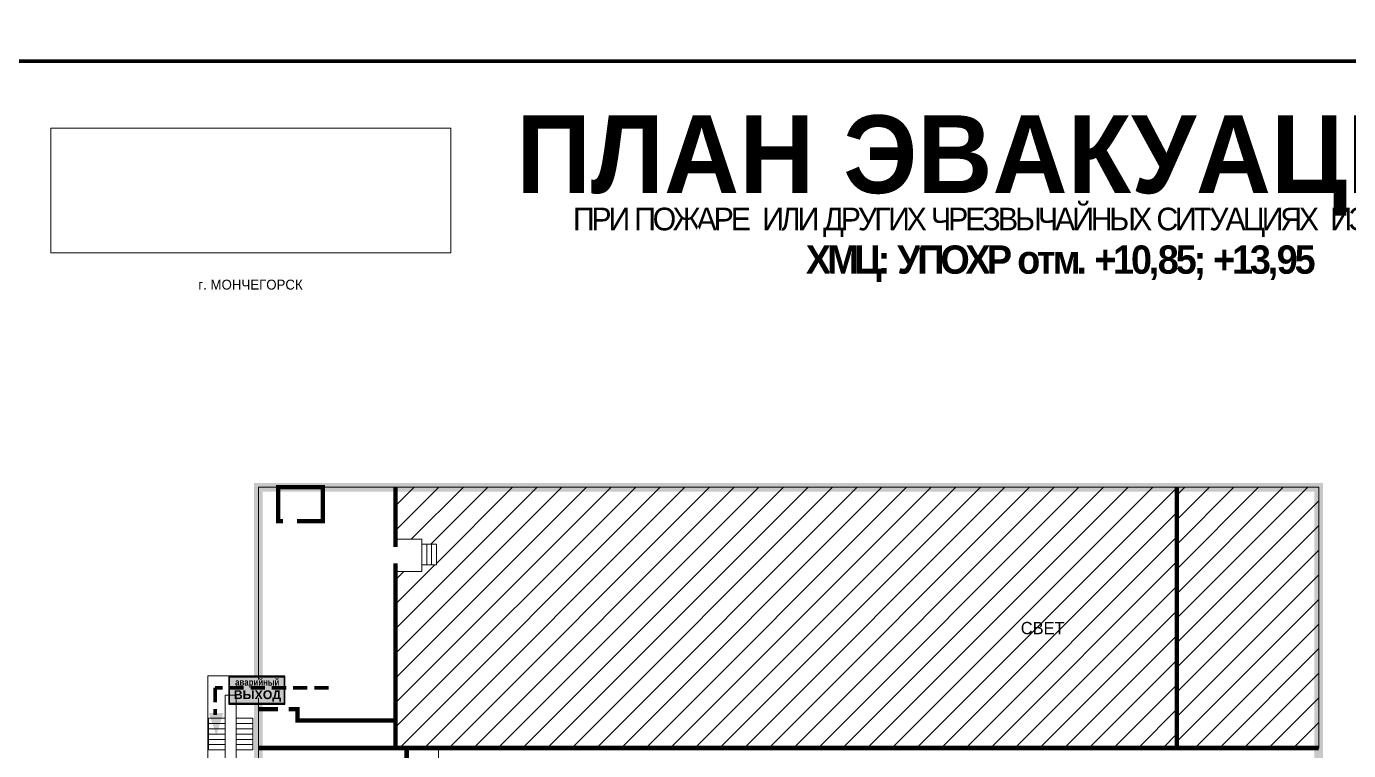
# Model space of a CAD drawing. Header units: millimetres. Extents: x 13114 to 67229, y 22859 to 38520.
# Drawn here: x 24053.7 to 24427.5, y 30700.6 to 30905.4 of the extents above; entities that cross this region are included whole.
import ezdxf

# ---------------------------------------------------------------- set-up
doc = ezdxf.new("R2010")
doc.units = ezdxf.units.MM
doc.linetypes.add('{ Wide Dash }', pattern=[12, 4, -2, 4, -2])
doc.layers.add('План_Штампы', color=7, linetype='Continuous')
doc.styles.add('обычный', font='arial.ttf')
picture_1 = doc.add_image_def('image1.jpg', size_in_pixel=(337, 105))

# ---------------------------------------------------------------- blocks, each defined once
blk = doc.blocks.new('A$C41C009D9')
at = {"true_color": 0xffffff}
blk.add_hatch(color=7, dxfattribs=at).paths.add_polyline_path([(0, 8), (-16, 8), (-16, 0), (0, 0)])
h = blk.add_hatch(color=126)
h.dxf.hatch_style = 1
h.paths.add_polyline_path([(-15.8, 7.8), (-15.8, 0.2), (-0.2, 0.2), (-0.2, 7.8)])
at = {"color": 126}
for points in [[(-16, 0), (0, 0), (0, 8), (-16, 8)], [(-16, 0), (0, 0), (0, 8), (-16, 8)], [(-15.8, 7.8), (-0.2, 7.8), (-0.2, 0.2), (-15.8, 0.2)]]:
    blk.add_lwpolyline(points, close=True, dxfattribs=at)
at = {"color": 7, "true_color": 0xffffff, "insert": (-15.8, 7.3), "char_height": 2.5, "width": 15.5999, "attachment_point": 1, "style": 'обычный'}
blk.add_mtext('\\pi1.6133;{\\fArial|b1|i0|c204|p34;\\H0.8x;\\W0.8;аварийный\\H1.25x;\\W1;\\P\\pi1.2327;ВЫХОД}', dxfattribs=at)

msp = doc.modelspace()

# ---------------------------------------------------------------- hatches: boundary and pattern name
at = {"lineweight": 0}
h = msp.add_hatch(dxfattribs=at)
h.set_pattern_fill('ANSI31', color=256, scale=1.55, angle=180)
h.set_pattern_definition([(225, (57088.703, 44679.652), (3.47984925, -3.47984925), [])])
h.paths.add_polyline_path([(24158.02, 30775.09), (24158.2, 30760.37), (24165.49, 30760.37), (24165.49, 30758.95), (24169.57, 30758.95), (24169.57, 30753.11), (24165.49, 30753.11), (24165.49, 30751.28), (24158.28, 30751.28), (24158.02, 30701.36), (24378.89, 30701.36), (24378.89, 30775.09)])
h = msp.add_hatch(dxfattribs=at)
h.set_pattern_fill('ANSI31', color=256, scale=1.55)
h.set_pattern_definition([(45, (-19088.4295, 15728.9234), (-3.47984925, 3.47984925), [])])
h.paths.add_polyline_path([(24419.03, 30775.09), (24378.89, 30775.09), (24378.89, 30701.36), (24419.03, 30701.36)])
h.paths.add_polyline_path([(24389.42, 30731.45), (24403.88, 30731.45), (24403.88, 30739.53), (24389.42, 30739.53)], flags=24)

# ---------------------------------------------------------------- linework, layer by layer
at = {"color": 1, "lineweight": 100}
for points in [[(24039.09, 31290.6), (24639.09, 31290.6), (24639.09, 30895.6), (24039.09, 30895.6)], [(24039.09, 30895.6), (24639.09, 30895.6), (24639.09, 30500.6), (24039.09, 30500.6)]]:
    msp.add_lwpolyline(points, close=True, dxfattribs=at)
at = {"lineweight": 0}
for points, const_width in [([(24119.25, 30720.71), (24119.25, 30775.09), (24420.27, 30775.09)], 2.48), ([(24419.03, 30775.09), (24419.03, 30587.12)], 2.48), ([(24130.21, 30765.49), (24137.49, 30765.49), (24137.49, 30775.09), (24124.86, 30775.09), (24124.86, 30765.49), (24126.17, 30765.49)], 1.24), ([(24158.02, 30758.23), (24158.02, 30775.09)], 1.24), ([(24378.89, 30701.36), (24378.89, 30775.09)], 1.24), ([(24158.02, 30701.36), (24158.02, 30753.57)], 1.24), ([(24420.28, 30586.49), (24119.25, 30586.49), (24119.25, 30715.43)], 2.48), ([(24119.25, 30712.36), (24124.79, 30712.36)], 1.24), ([(24158.02, 30709.15), (24130.28, 30709.15), (24130.28, 30712.36), (24127.86, 30712.36)], 1.24), ([(24419.03, 30701.36), (24119.25, 30701.36)], 1.24), ([(24161.18, 30701.36), (24161.18, 30697.27)], 1.24)]:
    msp.add_lwpolyline(points, dxfattribs=dict(at, const_width=const_width))
for points in [[(24119.25, 30720.71), (24119.25, 30775.09), (24419.03, 30775.09)], [(24378.89, 30775.09), (24378.89, 30701.36), (24158.02, 30701.36), (24158.28, 30751.28), (24165.49, 30751.28), (24165.49, 30753.11), (24169.57, 30753.11), (24169.57, 30758.95), (24165.49, 30758.95), (24165.49, 30760.37), (24158.2, 30760.37), (24158.02, 30775.09), (24378.89, 30775.09), (24378.89, 30701.36)], [(24419.03, 30701.36), (24378.89, 30701.36), (24378.89, 30775.09), (24419.03, 30775.09), (24419.03, 30701.36)], [(24165.49, 30758.95), (24165.49, 30760.37), (24158.2, 30760.37)], [(24165.49, 30753.11), (24165.49, 30751.28), (24158.28, 30751.28)], [(24118.94, 30688.44), (24104.97, 30688.44), (24104.97, 30721.81), (24119.15, 30721.81)], [(24112.94, 30709.8), (24112.94, 30716.26), (24109.89, 30716.26), (24109.89, 30695.95), (24112.94, 30695.95), (24112.94, 30702.31)], [(24419.03, 30586.23), (24119.25, 30586.23), (24119.25, 30715.43)], [(24170.21, 30696.31), (24170.21, 30701.53)]]:
    msp.add_lwpolyline(points, dxfattribs=at)
for points in [[(24166.85, 30753.11), (24166.85, 30758.95), (24165.49, 30758.95), (24165.49, 30753.11)], [(24168.21, 30753.11), (24168.21, 30758.95), (24166.85, 30758.95), (24166.85, 30753.11)], [(24169.57, 30753.11), (24169.57, 30758.95), (24168.21, 30758.95), (24168.21, 30753.11)], [(24109.89, 30709.8), (24105.18, 30709.8), (24105.18, 30708.3), (24109.89, 30708.3)], [(24117.65, 30709.8), (24112.94, 30709.8), (24112.94, 30708.3), (24117.65, 30708.3)], [(24109.89, 30708.3), (24105.18, 30708.3), (24105.18, 30706.81), (24109.89, 30706.81)], [(24109.89, 30706.81), (24105.18, 30706.81), (24105.18, 30705.31), (24109.89, 30705.31)], [(24109.89, 30705.31), (24105.18, 30705.31), (24105.18, 30703.81), (24109.89, 30703.81)], [(24117.65, 30708.3), (24112.94, 30708.3), (24112.94, 30706.81), (24117.65, 30706.81)], [(24117.65, 30706.81), (24112.94, 30706.81), (24112.94, 30705.31), (24117.65, 30705.31)], [(24117.65, 30705.31), (24112.94, 30705.31), (24112.94, 30703.81), (24117.65, 30703.81)], [(24109.89, 30703.81), (24105.18, 30703.81), (24105.18, 30702.31), (24109.89, 30702.31)], [(24109.89, 30702.31), (24105.18, 30702.31), (24105.18, 30700.81), (24109.89, 30700.81)], [(24117.65, 30703.81), (24112.94, 30703.81), (24112.94, 30702.31), (24117.65, 30702.31)], [(24117.65, 30702.31), (24112.94, 30702.31), (24112.94, 30700.81), (24117.65, 30700.81)]]:
    msp.add_lwpolyline(points, close=True, dxfattribs=at)
at = {"color": 126, "linetype": '{ Wide Dash }', "lineweight": 100, "true_color": 0x008754}
msp.add_lwpolyline([(24139.08, 30718.34), (24107.02, 30718.34), (24107.02, 30710.73)], dxfattribs=at)
at = {"layer": 'План_Штампы', "color": 126, "true_color": 0x008754}
msp.add_solid([(24105.27, 30711.23), (24109.37, 30711.22), (24107.34, 30704.93)], dxfattribs=at)

# ---------------------------------------------------------------- block references
at = {"xscale": 0.9920000000000002, "yscale": 0.9920000000000002, "zscale": 0.9920000000000002}
msp.add_blockref('A$C41C009D9', (24126.76, 30713.73), dxfattribs=at)

# ---------------------------------------------------------------- texts
at = {"lineweight": 0, "style": 'обычный'}
for s, insert, char_height, width, attachment_point in [('{\\fProxima Nova Rg|b1|i0|c204|p2;ПЛАН ЭВАКУАЦИИ}', (24192.16, 30880.24), 22, 493.8901, 1), ('\\pi-8.4,l8.4,t8.4;{\\fProxima Nova Rg|b0|i0|c204|p2;г. МОНЧЕГОРСК\\H1.1997x; }', (24117.03, 30832.36), 2.8, 126.6484, 5), ('\\pi-10.416,l10.416,t10.416;{\\fProxima Nova Rg|b0|i0|c204|p2;СВЕТ\\H1.1997x; }', (24340.98, 30735.25), 3.472, 157.044, 5)]:
    msp.add_mtext(s, dxfattribs=dict(at, insert=insert, char_height=char_height, width=width, attachment_point=attachment_point))
at = {"color": 0, "lineweight": 0, "insert": (24345.64, 30854.31), "char_height": 8, "width": 449.2158, "attachment_point": 5, "style": 'обычный'}
msp.add_mtext('{\\fArial Black|b1|i0|c204|p34;\\H2x;\\T0.85;  \\fArial Narrow|b0|i0|c204|p34;\\H0.8x;\\W0.9;\\P\\fProxima Nova Rg|b0|i0|c204|p2;\\H0.5x;\\W1;\\C256;ПРИ ПОЖАРЕ  ИЛИ ДРУГИХ ЧРЕЗВЫЧАЙНЫХ СИТУАЦИЯХ  ИЗ ПОМЕЩЕНИЙ \\fProxima Nova Rg|b1|i0|c204|p2;\\H1.25x;\\PХМЦ: УПОХР отм. +10,85; +13,95}', dxfattribs=at)

# ---------------------------------------------------------------- pictures from other files: only their frames are drawn
at = {"color": 7, "lineweight": 0, "true_color": 0xf5f5ff}
image = msp.add_image(picture_1, insert=(24060.58, 30841.41), size_in_units=(113.11, 35.24), dxfattribs=at)
image.dxf.flags = 7

doc.saveas('drawing.dxf')
